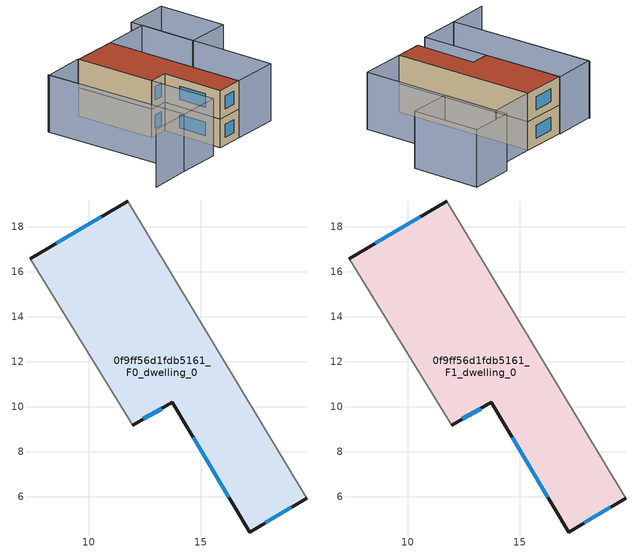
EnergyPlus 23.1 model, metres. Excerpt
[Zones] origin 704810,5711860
0f9ff56d1fdb5161_F0_dwelling_0
 floor ground (EU_floor_Construction): 11.73,19.15 19.72,5.93 17.17,4.43 13.73,10.19 11.96,9.18 7.4,16.59 z0
 wall outside (EU_wall_Construction): 11.96,9.18 13.73,10.19 17.17,4.43 19.72,5.93 / 11.73,19.15 7.4,16.59 z0:3
 wall adiabatic (EU_wall_Construction): 7.4,16.59 11.96,9.18 / 19.72,5.93 11.73,19.15 z0:3
 window (EU_Window_Construction): 12.44,9.46 13.25,9.92 / 10.57,18.46 8.57,17.28 / 17.85,4.83 19.03,5.53 / 14.66,8.64 16.24,5.98 z0.81:2.19
0f9ff56d1fdb5161_F1_dwelling_0
 floor to 0f9ff56d1fdb5161_F0_dwelling_0 (EU_floor_Construction): 11.73,19.15 19.72,5.93 17.17,4.43 13.73,10.19 11.96,9.18 7.4,16.59 z3
 wall outside (EU_wall_Construction): 11.96,9.18 13.73,10.19 17.17,4.43 19.72,5.93 / 11.73,19.15 7.4,16.59 z3:6
 wall adiabatic (EU_wall_Construction): 7.4,16.59 11.96,9.18 / 19.72,5.93 11.73,19.15 z3:6
 window (EU_Window_Construction): 12.44,9.46 13.25,9.92 / 10.57,18.46 8.57,17.28 / 17.85,4.83 19.03,5.53 / 14.66,8.64 16.24,5.98 z3.81:5.19
 roof outside (EU_roof_Construction): 19.72,5.93 11.73,19.15 7.4,16.59 11.96,9.18 13.73,10.19 17.17,4.43 z6
shading: 23.47,18.97 19.67,25.42 / 3.28,14.28 11.82,0.5 / 11.82,0.5 7.85,-1.96 / 19.72,5.93 11.73,19.15 / 11.73,19.15 16.18,21.83 / 16.18,21.83 24.16,8.62 / 24.16,8.62 19.72,5.93 / 15.49,22.97 19.67,25.42 / 19.67,25.42 23.45,18.99 / 23.45,18.99 19.27,16.53 / 19.27,16.53 15.49,22.97 / 7.35,16.67 15.82,2.93 / 15.82,2.93 11.8,0.46 / 11.8,0.46 3.33,14.19 / 3.33,14.19 7.35,16.67 z0:6
[Building]
EU S2 Campaign: North Axis=0; Terrain=City; Solar Distribution=FullExterior
[Site:Location]
London: Latitude=51.5; Longitude=-0.5; Time Zone=0; Elevation=25
[SizingPeriod:WeatherFileDays]
AnnualSizingPeriod: Begin Month=1; Begin Day of Month=1; End Month=12; End Day of Month=31; Day of Week for Start Day=Monday; Use Weather File Daylight Saving Period=No; Use Weather File Rain and Snow Indicators=No
[MATERIAL]
EU_InternalMass_Material: Roughness=MediumRough; Thickness=0.1; Conductivity=1; Density=1800; Specific Heat=900; Thermal Absorptance=0.9; Solar Absorptance=0.7; Visible Absorptance=0.7
[MATERIAL:NOMASS] Roughness=MediumRough; Thermal Absorptance=0.9; Solar Absorptance=0.7; Visible Absorptance=0.7
Name | Thermal Resistance
EU_wall_NoMass | 0.555556
EU_roof_NoMass | 0.510204
EU_floor_NoMass | 1.68919
[WINDOWMATERIAL:SIMPLEGLAZINGSYSTEM]
EU_Window_SimpleGlazing: UFactor=3.96; Solar Heat Gain Coefficient=0.85; Visible Transmittance=0.85
[CONSTRUCTION]
EU_wall_Construction: EU_wall_NoMass
EU_roof_Construction: EU_roof_NoMass
EU_floor_Construction: EU_floor_NoMass
EU_Window_Construction: EU_Window_SimpleGlazing
EU_InternalMass_Construction: EU_InternalMass_Material
[ZONE] Type=1; Multiplier=1; Ceiling Height=autocalculate; Floor Area=autocalculate; Part of Total Floor Area=Yes
Name | Volume
0f9ff56d1fdb5161_F0_dwelling_0 | 190.022
0f9ff56d1fdb5161_F1_dwelling_0 | 190.021
[INTERNALMASS] Construction=EU_InternalMass_Construction; Surface Area=63.3406
Name | Zone or ZoneList
0f9ff56d1fdb5161_F0_dwelling_0_EU_InternalMass | 0f9ff56d1fdb5161_F0_dwelling_0
0f9ff56d1fdb5161_F1_dwelling_0_EU_InternalMass | 0f9ff56d1fdb5161_F1_dwelling_0
[OTHEREQUIPMENT] Fuel Type=Electricity; Design Level Calculation Method=Watts/Area; Power per Zone Floor Area=1; Fraction Latent=0; Fraction Radiant=0; Fraction Lost=0; Carbon Dioxide Generation Rate=0; EndUse Subcategory=EU_Step8_InternalGains
Name | Zone or ZoneList or Space or SpaceList | Schedule
EU_Step8_InternalGain_0f9ff56d1fdb5161_F0_dwelling_0_f000 | 0f9ff56d1fdb5161_F0_dwelling_0 | EU_Step8_GainSchedule_0f9ff56d1fdb5161_F0_dwelling_0_f000
EU_Step8_InternalGain_0f9ff56d1fdb5161_F1_dwelling_0_f000 | 0f9ff56d1fdb5161_F1_dwelling_0 | EU_Step8_GainSchedule_0f9ff56d1fdb5161_F1_dwelling_0_f000
[ZONEVENTILATION:DESIGNFLOWRATE] Schedule=EU_AlwaysOn; Design Flow Rate Calculation Method=AirChanges/Hour; Air Changes per Hour=0.48; Ventilation Type=Natural; Fan Pressure Rise=0; Fan Total Efficiency=1; Constant Term Coefficient=1; Temperature Term Coefficient=0; Velocity Term Coefficient=0; Velocity Squared Term Coefficient=0; Minimum Indoor Temperature=-100; Maximum Indoor Temperature=100; Delta Temperature=-100; Minimum Outdoor Temperature=-100; Maximum Outdoor Temperature=100; Maximum Wind Speed=40
Name | Zone or ZoneList or Space or SpaceList
EU_ConstantAir_0f9ff56d1fdb5161_F0_dwelling_0 | 0f9ff56d1fdb5161_F0_dwelling_0
EU_ConstantAir_0f9ff56d1fdb5161_F1_dwelling_0 | 0f9ff56d1fdb5161_F1_dwelling_0
[HVACTEMPLATE:THERMOSTAT] Constant Heating Setpoint=20; Constant Cooling Setpoint=50
EU_HeatOnly_0f9ff56d1fdb5161_F0_dwelling_0; EU_HeatOnly_0f9ff56d1fdb5161_F1_dwelling_0
[HVACTEMPLATE:ZONE:IDEALLOADSAIRSYSTEM] System Availability Schedule=EU_AlwaysOn; Maximum Heating Supply Air Temperature=50; Minimum Cooling Supply Air Temperature=13; Maximum Heating Supply Air Humidity Ratio=0.0156; Minimum Cooling Supply Air Humidity Ratio=0.0077; Heating Limit=NoLimit; Cooling Limit=NoLimit; Heating Availability Schedule=EU_AlwaysOn; Cooling Availability Schedule=EU_CoolingOff; Dehumidification Control Type=ConstantSensibleHeatRatio; Cooling Sensible Heat Ratio=0.7; Dehumidification Setpoint=60; Humidification Control Type=None; Humidification Setpoint=30; Outdoor Air Method=None; Outdoor Air Flow Rate per Person=0.00944; Outdoor Air Flow Rate per Zone Floor Area=0; Outdoor Air Flow Rate per Zone=0; Demand Controlled Ventilation Type=None; Outdoor Air Economizer Type=NoEconomizer; Heat Recovery Type=None; Sensible Heat Recovery Effectiveness=0.7; Latent Heat Recovery Effectiveness=0.65
Name | Template Thermostat
0f9ff56d1fdb5161_F0_dwelling_0 | EU_HeatOnly_0f9ff56d1fdb5161_F0_dwelling_0
0f9ff56d1fdb5161_F1_dwelling_0 | EU_HeatOnly_0f9ff56d1fdb5161_F1_dwelling_0
[SIZING:ZONE] Zone Cooling Design Supply Air Temperature Input Method=SupplyAirTemperature; Zone Cooling Design Supply Air Temperature=13; Zone Heating Design Supply Air Temperature Input Method=SupplyAirTemperature; Zone Heating Design Supply Air Temperature=50; Zone Cooling Design Supply Air Humidity Ratio=0.008; Zone Heating Design Supply Air Humidity Ratio=0.008; Cooling Design Air Flow Method=DesignDay; Cooling Design Air Flow Rate=0; Cooling Minimum Air Flow per Zone Floor Area=0.000762; Cooling Minimum Air Flow=0; Cooling Minimum Air Flow Fraction=0.2; Heating Design Air Flow Method=DesignDay; Heating Design Air Flow Rate=0; Heating Maximum Air Flow per Zone Floor Area=0.002032; Heating Maximum Air Flow=0.141576; Heating Maximum Air Flow Fraction=0.3; Account for Dedicated Outdoor Air System=No; Dedicated Outdoor Air System Control Strategy=NeutralSupplyAir; Dedicated Outdoor Air Low Setpoint Temperature for Design=autosize; Dedicated Outdoor Air High Setpoint Temperature for Design=autosize; Zone Load Sizing Method=Sensible Load Only No Latent Load; Zone Latent Cooling Design Supply Air Humidity Ratio Input Method=HumidityRatioDifference; Zone Cooling Design Supply Air Humidity Ratio Difference=0.005; Zone Latent Heating Design Supply Air Humidity Ratio Input Method=HumidityRatioDifference; Zone Humidification Design Supply Air Humidity Ratio Difference=0.005
0f9ff56d1fdb5161_F0_dwelling_0; 0f9ff56d1fdb5161_F1_dwelling_0
[SCHEDULE:CONSTANT]
Name | Hourly Value
EU_AlwaysOn | 1
EU_CoolingOff | 0
[SCHEDULE:FILE] Column Number=1; Rows to Skip at Top=0; Number of Hours of Data=8760; Column Separator=Comma; Interpolate to Timestep=No; Minutes per Item=60; Adjust Schedule for Daylight Savings=Yes
Name | File
EU_Step8_GainSchedule_0f9ff56d1fdb5161_F0_dwelling_0_f000 | ../../schedules/0f9ff56d1fdb5161/0f9ff56d1fdb5161_F0_dwelling_0_f000_gain.csv
EU_Step8_GainSchedule_0f9ff56d1fdb5161_F1_dwelling_0_f000 | ../../schedules/0f9ff56d1fdb5161/0f9ff56d1fdb5161_F1_dwelling_0_f000_gain.csv
